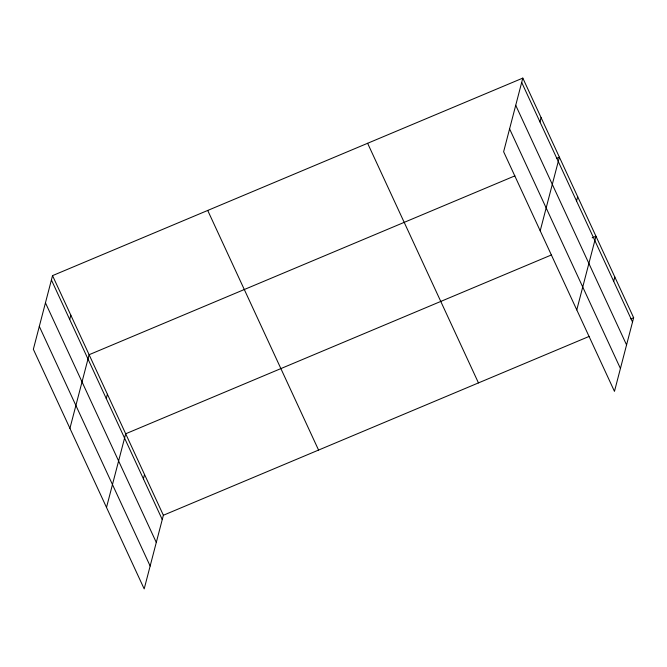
<?xml version="1.0" encoding="UTF-8"?>
<svg xmlns="http://www.w3.org/2000/svg" width="667" height="667" viewBox="0 0 667 667"><rect width="100%" height="100%" fill="white"/><g stroke="black" fill="none" stroke-linecap="round" stroke-linejoin="round"><path stroke-width="1" d="M52.535 275.629L33.35 349.283L144.189 588.903L163.373 515.258L52.535 275.629L522.811 78.097L633.65 317.717L614.465 391.371L503.627 151.743L522.811 78.097M69.701 319.485L70.827 315.166M69.927 428.356L89.111 354.711L514.907 175.855M106.278 398.558L107.404 394.247M106.503 507.437L125.688 433.783L551.492 254.927M143.413 478.831L144.531 474.52M539.97 121.944L541.095 117.634M540.203 230.824L559.388 157.17L556.545 158.362M576.546 201.025L577.672 196.707M576.78 309.897L595.964 236.243L592.179 237.836M613.682 281.299L614.807 276.98M163.373 515.258L589.178 336.401M630.815 318.909L633.65 317.717M521.686 82.408L632.524 322.036M515.724 105.294L626.563 344.914M509.58 128.864L620.427 368.484M367.617 143.28L478.456 382.908M207.72 210.447L318.568 450.067M51.409 279.948L162.256 519.568M45.448 302.826L156.295 542.446M39.311 326.405L150.15 566.025"/></g></svg>
